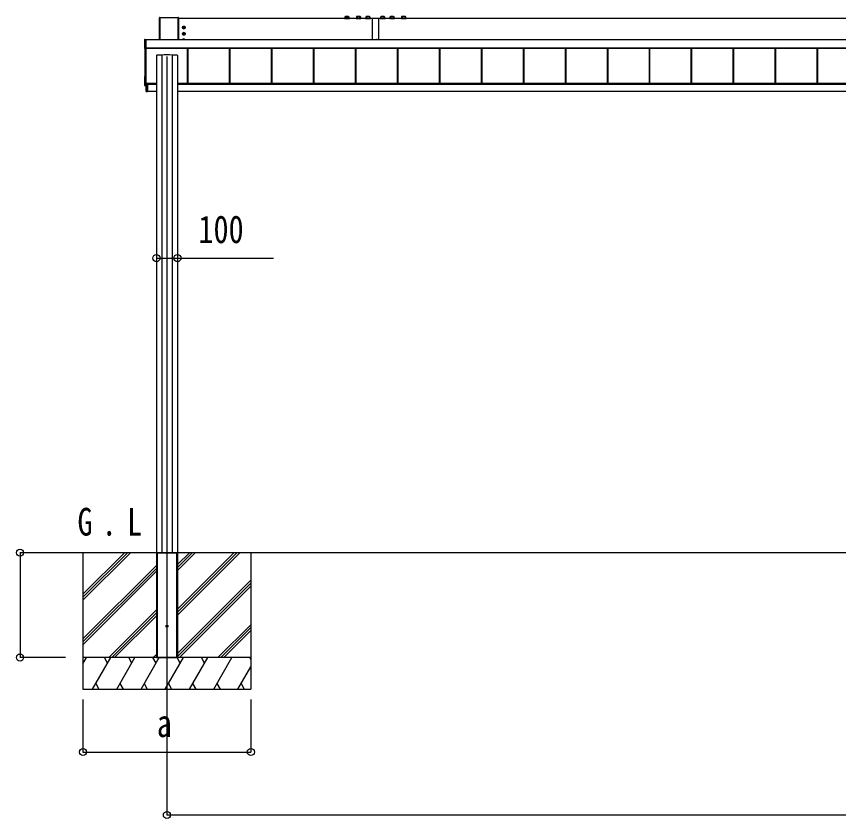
# Model space of a CAD drawing. Units: millimetres, scale not verified. Extents: x -16820 to 16820, y -11880 to 11880.
# Drawn here: x -14232 to -10315, y -9247 to -5425 of the extents above; entities that cross this region are included whole.
import ezdxf
from ezdxf.enums import TextEntityAlignment as Align

# ---------------------------------------------------------------- set-up
doc = ezdxf.new("R2010")
doc.units = ezdxf.units.MM
doc.header["$LTSCALE"] = 60
for name, color, linetype in [('0-2_USER1', 3, 'Continuous'), ('0-3_YKK_12', 2, 'Continuous'), ('0-4_YKK_A1', 4, 'Continuous'), ('0-5_YKK_D', 6, 'Continuous')]:
    doc.layers.add(name, color=color, linetype=linetype)
doc.styles.add('ＭＳ ゴシック', font='')
doc.styles.get('ＭＳ ゴシック').set_extended_font_data('MS Gothic')

msp = doc.modelspace()

# ---------------------------------------------------------------- linework, layer by layer
at = {"layer": '0-3_YKK_12'}
msp.add_line((-13514.83, -5615.03), (-13514.83, -8749.28), dxfattribs=at)
at = {"layer": '0-4_YKK_A1'}
for p, q in [((-13549.92, -5535.59), (-13549.92, -5430.52)), ((-13549.58, -5430.67), (-13549.92, -5430.52)), ((-13549.58, -5535.59), (-13549.58, -5430.67)), ((-13549.42, -5430.02), (-13460.42, -5430.02)), ((-13549.42, -5430.02), (-13549.08, -5430.17)), ((-13549.08, -5430.17), (-13549.08, -5430.65)), ((-13549.08, -5430.65), (-13549.08, -5535.59)), ((-13460.76, -5430.65), (-13549.08, -5430.65)), ((-13460.76, -5430.17), (-13460.42, -5430.02)), ((-13460.76, -5535.59), (-13460.76, -5430.65)), ((-13459.92, -5430.52), (-13460.26, -5430.67)), ((-13460.26, -5430.67), (-13460.26, -5535.59)), ((-13459.92, -5430.52), (-13459.92, -5535.59)), ((-12537.02, -5434.71), (-13459.92, -5434.71)), ((-12667.49, -5427.78), (-12667.89, -5434.34)), ((-12646.15, -5434.34), (-12646.55, -5427.78)), ((-12612.49, -5427.77), (-12612.89, -5434.33)), ((-12591.15, -5434.33), (-12591.55, -5427.77)), ((-12567.49, -5427.76), (-12567.89, -5434.32)), ((-12546.15, -5434.32), (-12546.55, -5427.76)), ((-12507.02, -5434.21), (-12537.02, -5434.21)), ((-12537.02, -5434.21), (-12537.02, -5535.59)), ((-12507.02, -5434.21), (-12507.02, -5535.59)), ((-6737.02, -5434.71), (-12507.02, -5434.71)), ((-12497.49, -5427.75), (-12497.89, -5434.31)), ((-12476.15, -5434.31), (-12476.55, -5427.75)), ((-12452.49, -5427.74), (-12452.89, -5434.3)), ((-12431.15, -5434.3), (-12431.55, -5427.74)), ((-12397.49, -5427.73), (-12397.89, -5434.29)), ((-12376.15, -5434.29), (-12376.55, -5427.73)), ((-13437.03, -5478.24), (-13437.75, -5478.24)), ((-13432.47, -5476.72), (-13431.75, -5476.72)), ((-13437.03, -5508.22), (-13437.75, -5508.22)), ((-13432.47, -5506.7), (-13431.75, -5506.7)), ((-13621.25, -5535.07), (-13621.25, -5576.12)), ((-13620.78, -5534.57), (-13613.25, -5534.09)), ((-13620.78, -5535.05), (-13613.25, -5534.58)), ((-13620.78, -5576.11), (-13620.78, -5535.05)), ((-13613.25, -5534.58), (-13613.25, -5534.09)), ((-9620.92, -5535.59), (-13613.25, -5535.59)), ((-13621.25, -5576.12), (-13621.25, -5576.38)), ((-13613.25, -5576.55), (-13620.78, -5576.11)), ((-13620.78, -5576.62), (-13613.25, -5577.07)), ((-13620.78, -5576.88), (-13620.78, -5576.62)), ((-13620.78, -5576.88), (-13615.07, -5577.23)), ((-13619.92, -5576.93), (-13619.92, -5751.62)), ((-13615.07, -5577.18), (-13615.07, -5577.23)), ((-13614.92, -5577.2), (-13614.92, -5751.62)), ((-13613.25, -5577.27), (-13614.47, -5577.2)), ((-13613.25, -5577.27), (-13614.47, -5577.2)), ((-13614.47, -5577.2), (-13614.47, -5577.2)), ((-9620.92, -5575.4), (-13613.25, -5575.4)), ((-13613.25, -5575.7), (-9620.92, -5575.7)), ((-9620.92, -5575.7), (-13613.25, -5575.7)), ((-13613.25, -5577.27), (-13613.25, -5577.07)), ((-13416.42, -5743.65), (-13416.42, -5575.7)), ((-13413.42, -5743.65), (-13413.42, -5575.7)), ((-13216.42, -5743.65), (-13216.42, -5575.7)), ((-13213.82, -5743.65), (-13213.82, -5575.7)), ((-13213.42, -5743.65), (-13213.42, -5575.7)), ((-13016.42, -5743.65), (-13016.42, -5575.7)), ((-13013.82, -5743.65), (-13013.82, -5575.7)), ((-13013.42, -5743.65), (-13013.42, -5575.7)), ((-12816.42, -5743.65), (-12816.42, -5575.7)), ((-12813.82, -5743.65), (-12813.82, -5575.7)), ((-12813.42, -5743.65), (-12813.42, -5575.7)), ((-12616.42, -5743.65), (-12616.42, -5575.7)), ((-12613.82, -5743.65), (-12613.82, -5575.7)), ((-12613.42, -5743.65), (-12613.42, -5575.7)), ((-12416.42, -5743.65), (-12416.42, -5575.7)), ((-12413.82, -5743.65), (-12413.82, -5575.7)), ((-12413.42, -5743.65), (-12413.42, -5575.7)), ((-12216.42, -5743.65), (-12216.42, -5575.7)), ((-12213.82, -5743.65), (-12213.82, -5575.7)), ((-12213.42, -5743.65), (-12213.42, -5575.7)), ((-12016.42, -5743.65), (-12016.42, -5575.7)), ((-12013.82, -5743.65), (-12013.82, -5575.7)), ((-12013.42, -5743.65), (-12013.42, -5575.7)), ((-11816.42, -5743.65), (-11816.42, -5575.7)), ((-11813.82, -5743.65), (-11813.82, -5575.7)), ((-11813.42, -5743.65), (-11813.42, -5575.7)), ((-11616.42, -5743.65), (-11616.42, -5575.7)), ((-11613.82, -5743.65), (-11613.82, -5575.7)), ((-11613.42, -5743.65), (-11613.42, -5575.7)), ((-11416.42, -5743.65), (-11416.42, -5575.7)), ((-11413.82, -5743.65), (-11413.82, -5575.7)), ((-11413.42, -5743.65), (-11413.42, -5575.7)), ((-11216.42, -5743.65), (-11216.42, -5575.7)), ((-11213.82, -5743.65), (-11213.82, -5575.7)), ((-11213.42, -5743.65), (-11213.42, -5575.7)), ((-11016.42, -5743.65), (-11016.42, -5575.7)), ((-11013.82, -5743.65), (-11013.82, -5575.7)), ((-11013.42, -5743.65), (-11013.42, -5575.7)), ((-10816.42, -5743.65), (-10816.42, -5575.7)), ((-10813.82, -5743.65), (-10813.82, -5575.7)), ((-10813.42, -5743.65), (-10813.42, -5575.7)), ((-10616.42, -5743.65), (-10616.42, -5575.7)), ((-10613.82, -5743.65), (-10613.82, -5575.7)), ((-10613.42, -5743.65), (-10613.42, -5575.7)), ((-10416.42, -5743.65), (-10416.42, -5575.7)), ((-10413.82, -5743.65), (-10413.82, -5575.7)), ((-10413.42, -5743.65), (-10413.42, -5575.7)), ((-13564.83, -5610.18), (-13564.83, -7980)), ((-13539.65, -5608.44), (-13539.65, -7980)), ((-13490.02, -5608.44), (-13490.02, -7980)), ((-13464.83, -5610.18), (-13464.83, -7980)), ((-13621.42, -5711.56), (-13621.42, -5752.62)), ((-13620.95, -5711.06), (-13619.92, -5711)), ((-13620.42, -5712.03), (-13619.92, -5712)), ((-13619.92, -5712.06), (-13620.42, -5712.09)), ((-13621.42, -5752.87), (-13621.42, -5752.62)), ((-13620.95, -5753.12), (-13615.24, -5753.47)), ((-13620.95, -5753.12), (-13620.95, -5753.37)), ((-13620.95, -5753.37), (-13614.42, -5753.78)), ((-13620.95, -5753.37), (-13620.95, -5753.37)), ((-13620.95, -5753.37), (-13614.42, -5753.78)), ((-13615.42, -5752.12), (-13619.42, -5752.12)), ((-13615.24, -5753.51), (-13615.24, -5753.47)), ((-13564.92, -5743.65), (-13614.92, -5743.65)), ((-13614.92, -5752.49), (-13614.92, -5751.62)), ((-13614.92, -5753.17), (-13614.92, -5753.21)), ((-13614.42, -5753.58), (-13614.64, -5753.57)), ((-13614.42, -5745.14), (-13614.62, -5745.14)), ((-13614.62, -5752.56), (-13614.42, -5752.57)), ((-13614.42, -5745.15), (-13614.42, -5743.65)), ((-13614.42, -5748.74), (-13614.42, -5745.15)), ((-13614.14, -5745.15), (-13614.42, -5745.15)), ((-13614.42, -5781.82), (-13614.42, -5748.74)), ((-13614.14, -5748.74), (-13614.42, -5748.74)), ((-13614.14, -5743.65), (-13614.14, -5745.15)), ((-13614.14, -5748.74), (-13614.14, -5781.82)), ((-13614.12, -5748.44), (-13614.12, -5745.45)), ((-13614.12, -5748.44), (-13614.12, -5748.44)), ((-13607.92, -5748.72), (-13614.12, -5748.74)), ((-13614.11, -5748.44), (-13614.11, -5748.44)), ((-13613.92, -5748.24), (-13613.92, -5745.65)), ((-13613.64, -5745.65), (-13613.92, -5745.65)), ((-13613.92, -5748.25), (-13613.92, -5748.24)), ((-13613.64, -5748.24), (-13613.92, -5748.24)), ((-13613.64, -5745.65), (-13613.64, -5748.24)), ((-13613.64, -5748.24), (-13607.92, -5748.22)), ((-13612.92, -5743.94), (-13612.92, -5743.65)), ((-13612.92, -5743.94), (-13607.92, -5743.93)), ((-13611.92, -5743.65), (-13611.92, -5743.94)), ((-13611.92, -5743.94), (-13611.92, -5743.94)), ((-13611.92, -5743.94), (-13611.16, -5743.94)), ((-13607.92, -5748.22), (-13607.92, -5743.93)), ((-13607.92, -5748.22), (-13607.92, -5748.42)), ((-13564.92, -5748.52), (-13607.92, -5748.52)), ((-13607.92, -5748.72), (-13607.92, -5782.2)), ((-9617.42, -5743.65), (-13464.92, -5743.65)), ((-9620.92, -5748.52), (-13464.92, -5748.52)), ((-13614.42, -5781.82), (-13614.14, -5781.82)), ((-13614.14, -5781.82), (-13607.92, -5782.2)), ((-13607.92, -5780), (-13564.92, -5780)), ((-13464.92, -5780), (-9620.92, -5780)), ((-5054.18, -7980), (-14161.89, -7980)), ((-13914.83, -7980), (-13914.83, -8630)), ((-13914.83, -8206.63), (-13688.2, -7980)), ((-13914.83, -8178.35), (-13716.49, -7980)), ((-13914.83, -8192.49), (-13702.4, -7980.06)), ((-13564.83, -7976), (-13564.83, -8480)), ((-13564.83, -7980), (-13564.53, -7980)), ((-13564.83, -7980), (-13564.83, -8480)), ((-13564.53, -7980), (-13465.13, -7980)), ((-13562.33, -7980), (-13562.33, -8480)), ((-13560.83, -7980), (-13560.83, -8480)), ((-13468.83, -7980), (-13468.83, -8480)), ((-13467.33, -7980), (-13467.33, -8480)), ((-13464.83, -7976), (-13464.83, -8480)), ((-13464.83, -7980), (-13464.83, -8480)), ((-13464.83, -8065), (-13379.84, -7980)), ((-13464.83, -8050.86), (-13393.98, -7980)), ((-13464.83, -8036.71), (-13408.12, -7980)), ((-13464.83, -8277.13), (-13167.74, -7980.04)), ((-13464.83, -8262.99), (-13181.88, -7980.04)), ((-13464.83, -8248.85), (-13196.03, -7980.04)), ((-13114.83, -7980), (-13114.83, -8630)), ((-13914.83, -8390.48), (-13564.83, -8040.48)), ((-13914.83, -8404.62), (-13564.83, -8054.62)), ((-13914.83, -8418.76), (-13564.83, -8068.76)), ((-13464.83, -8460.98), (-13114.83, -8110.98)), ((-13464.83, -8475.12), (-13114.83, -8125.12)), ((-13455.57, -8480), (-13114.83, -8139.26)), ((-13792.23, -8480), (-13564.83, -8252.61)), ((-13778.08, -8480), (-13564.83, -8266.75)), ((-13763.94, -8480), (-13564.83, -8280.9)), ((-13271.73, -8480), (-13114.83, -8323.11)), ((-13257.58, -8480), (-13114.83, -8337.25)), ((-13243.44, -8480), (-13114.83, -8351.39)), ((-13114.83, -8480), (-13914.83, -8480)), ((-13914.83, -8508.94), (-13898.13, -8480)), ((-13114.83, -8480), (-13914.83, -8480)), ((-13869.26, -8630), (-13782.66, -8480)), ((-13797.66, -8505.98), (-13812.66, -8480)), ((-13753.79, -8630), (-13667.19, -8480)), ((-13682.19, -8505.98), (-13697.19, -8480)), ((-13638.32, -8630), (-13551.71, -8480)), ((-13566.72, -8505.98), (-13581.72, -8480)), ((-13580.09, -8480), (-13564.83, -8464.74)), ((-13564.83, -8480), (-13464.83, -8480)), ((-13522.85, -8630), (-13436.25, -8480)), ((-13451.25, -8505.98), (-13466.25, -8480)), ((-13407.38, -8630), (-13320.77, -8480)), ((-13335.78, -8505.98), (-13350.78, -8480)), ((-13291.91, -8630), (-13205.3, -8480)), ((-13114.83, -8488.66), (-13119.84, -8480)), ((-13913.13, -8505.98), (-13914.83, -8503.02)), ((-13176.44, -8630), (-13114.83, -8523.3)), ((-13854.26, -8604.02), (-13839.26, -8630)), ((-13738.79, -8604.02), (-13723.79, -8630)), ((-13623.32, -8604.02), (-13608.32, -8630)), ((-13507.85, -8604.02), (-13492.85, -8630)), ((-13392.38, -8604.02), (-13377.38, -8630)), ((-13276.91, -8604.02), (-13261.91, -8630)), ((-13161.44, -8604.02), (-13146.44, -8630)), ((-13914.83, -8630), (-13114.83, -8630))]:
    msp.add_line(p, q, dxfattribs=at)
for points in [[(-13549.08, -5430.17), (-13460.76, -5430.17), (-13460.76, -5430.65)], [(-12668.78, -5434.6), (-12668.89, -5434.77), (-12668.91, -5434.92)], [(-12668.43, -5434.45), (-12668.38, -5434.42), (-12668.02, -5434.35), (-12667.3, -5434.29), (-12666.25, -5434.23), (-12664.9, -5434.17), (-12663.31, -5434.13), (-12661.5, -5434.09), (-12659.56, -5434.07), (-12657.53, -5434.06), (-12655.49, -5434.06), (-12653.5, -5434.08), (-12651.62, -5434.11), (-12649.91, -5434.15), (-12648.43, -5434.19), (-12647.23, -5434.25), (-12646.34, -5434.32), (-12645.8, -5434.39), (-12645.63, -5434.43)], [(-12613.78, -5434.59), (-12613.89, -5434.76), (-12613.91, -5434.91)], [(-12613.43, -5434.44), (-12613.38, -5434.41), (-12613.02, -5434.34), (-12612.3, -5434.28), (-12611.25, -5434.22), (-12609.9, -5434.16), (-12608.31, -5434.12), (-12606.5, -5434.08), (-12604.56, -5434.06), (-12602.53, -5434.05), (-12600.49, -5434.05), (-12598.5, -5434.07), (-12596.62, -5434.1), (-12594.91, -5434.14), (-12593.43, -5434.19), (-12592.23, -5434.24), (-12591.34, -5434.31), (-12590.8, -5434.38), (-12590.63, -5434.42)], [(-12568.78, -5434.59), (-12568.89, -5434.75), (-12568.91, -5434.91)], [(-12568.43, -5434.44), (-12568.38, -5434.41), (-12568.02, -5434.34), (-12567.3, -5434.27), (-12566.25, -5434.21), (-12564.9, -5434.15), (-12563.31, -5434.11), (-12561.5, -5434.08), (-12559.56, -5434.05), (-12557.53, -5434.04), (-12555.49, -5434.05), (-12553.5, -5434.06), (-12551.62, -5434.09), (-12549.91, -5434.13), (-12548.43, -5434.18), (-12547.23, -5434.23), (-12546.34, -5434.3), (-12545.8, -5434.37), (-12545.63, -5434.42)], [(-12498.63, -5434.47), (-12498.69, -5434.49), (-12498.81, -5434.61)], [(-12498.4, -5434.4), (-12498.24, -5434.36), (-12497.7, -5434.29), (-12496.81, -5434.23), (-12495.61, -5434.17), (-12494.13, -5434.12), (-12492.43, -5434.08), (-12490.55, -5434.05), (-12488.55, -5434.03), (-12486.51, -5434.03), (-12484.48, -5434.04), (-12482.54, -5434.06), (-12480.74, -5434.1), (-12479.14, -5434.14), (-12477.79, -5434.19), (-12476.74, -5434.25), (-12476.02, -5434.32), (-12475.66, -5434.39), (-12475.65, -5434.4)], [(-12453.63, -5434.46), (-12453.69, -5434.49), (-12453.81, -5434.6)], [(-12453.4, -5434.4), (-12453.24, -5434.35), (-12452.7, -5434.28), (-12451.81, -5434.22), (-12450.61, -5434.16), (-12449.13, -5434.11), (-12447.43, -5434.07), (-12445.55, -5434.04), (-12443.55, -5434.03), (-12441.51, -5434.02), (-12439.48, -5434.03), (-12437.54, -5434.05), (-12435.74, -5434.09), (-12434.14, -5434.13), (-12432.79, -5434.19), (-12431.74, -5434.25), (-12431.02, -5434.31), (-12430.66, -5434.38), (-12430.65, -5434.39)], [(-12398.63, -5434.45), (-12398.69, -5434.48), (-12398.81, -5434.59)], [(-12398.4, -5434.39), (-12398.24, -5434.34), (-12397.7, -5434.27), (-12396.81, -5434.21), (-12395.61, -5434.15), (-12394.13, -5434.1), (-12392.43, -5434.06), (-12390.55, -5434.03), (-12388.55, -5434.02), (-12386.51, -5434.01), (-12384.48, -5434.02), (-12382.54, -5434.04), (-12380.74, -5434.08), (-12379.14, -5434.12), (-12377.79, -5434.18), (-12376.74, -5434.24), (-12376.02, -5434.3), (-12375.66, -5434.37), (-12375.65, -5434.38)], [(-13437.75, -5478.24), (-13437.75, -5476.72), (-13437.03, -5476.72)], [(-13435.51, -5475.2), (-13435.51, -5474.48), (-13433.99, -5474.48), (-13433.99, -5475.2)], [(-13433.99, -5479.76), (-13433.99, -5480.48), (-13435.51, -5480.48), (-13435.51, -5479.76)], [(-13431.75, -5476.72), (-13431.75, -5478.24), (-13432.47, -5478.24)], [(-13437.75, -5508.22), (-13437.75, -5506.7), (-13437.03, -5506.7)], [(-13435.51, -5505.18), (-13435.51, -5504.46), (-13433.99, -5504.46), (-13433.99, -5505.18)], [(-13433.99, -5509.74), (-13433.99, -5510.46), (-13435.51, -5510.46), (-13435.51, -5509.74)], [(-13431.75, -5506.7), (-13431.75, -5508.22), (-13432.47, -5508.22)], [(-13613.25, -5577.07), (-13613.25, -5576.55), (-13613.25, -5534.58)], [(-13439.75, -5535.59), (-13439.75, -5534.7), (-13434.75, -5531.81)], [(-13435.51, -5535.31), (-13435.51, -5534.59), (-13433.99, -5534.59), (-13433.99, -5535.31)], [(-13434.75, -5531.81), (-13429.75, -5534.7), (-13429.75, -5535.59)], [(-13620.42, -5712.03), (-13620.42, -5752.15), (-13614.92, -5752.49), (-13614.92, -5753.17)], [(-13614.62, -5752.56), (-13614.62, -5753.26), (-13614.42, -5753.27)], [(-13614.11, -5748.44), (-13614.12, -5748.44), (-13614.12, -5748.44)], [(-13614.1, -5748.44), (-13607.92, -5748.42), (-13607.92, -5748.72)], [(-13607.92, -5782.2), (-13607.92, -5782.5), (-13614.14, -5782.12)], [(-13564.53, -7980), (-13465.13, -7980), (-13464.83, -7980)]]:
    msp.add_lwpolyline(points, dxfattribs=at)
for points in [[(-13434.75, -5471.71), (-13429.75, -5474.6), (-13429.75, -5480.37), (-13434.75, -5483.26), (-13439.75, -5480.37), (-13439.75, -5474.6)], [(-13434.75, -5501.69), (-13429.75, -5504.58), (-13429.75, -5510.35), (-13434.75, -5513.24), (-13439.75, -5510.35), (-13439.75, -5504.58)]]:
    msp.add_lwpolyline(points, close=True, dxfattribs=at)
for centre, radius in [((-13434.75, -5477.48), 6.25), ((-13434.75, -5477.48), 5), ((-13434.75, -5507.46), 6.25), ((-13434.75, -5507.46), 5), ((-13514.83, -8330), 5)]:
    msp.add_circle(centre, radius, dxfattribs=at)
for centre, radius, start, end in [((-13549.08, -5430.67), 0.5, 90.15046, 179.81463), ((-13549.2, -5434.77), 4.12, 88.40447, 95.35624), ((-13460.76, -5430.67), 0.5, 0.18537, 89.84954), ((-13460.64, -5434.77), 4.12, 84.64376, 91.59553), ((-12657.01, -5544.97), 117.66, 84.90158, 95.11399), ((-12656.98, -5660.01), 225.52, 87.35048, 92.66936), ((-12664.29, -5428.06), 3.19, 87.13132, 174.52543), ((-12657.13, -5551.66), 126.97, 86.70011, 93.04891), ((-12649.69, -5428.05), 3.15, 1.62446, 87.11785), ((-12645.55, -5434.87), 0.411, 20.47829, 64.60156), ((-12602.01, -5544.96), 117.66, 84.90158, 95.11399), ((-12601.98, -5660), 225.52, 87.35048, 92.66936), ((-12609.29, -5428.05), 3.19, 87.13132, 174.52543), ((-12602.13, -5551.65), 126.97, 86.70011, 93.04891), ((-12594.69, -5428.04), 3.15, 1.62446, 87.11785), ((-12590.55, -5434.87), 0.411, 20.47829, 64.60156), ((-12557.01, -5544.95), 117.66, 84.90158, 95.11399), ((-12556.98, -5659.99), 225.52, 87.35048, 92.66936), ((-12564.29, -5428.04), 3.19, 87.13132, 174.52543), ((-12557.13, -5551.64), 126.97, 86.70011, 93.04891), ((-12549.69, -5428.03), 3.15, 1.62446, 87.11785), ((-12545.55, -5434.86), 0.411, 20.47829, 64.60156), ((-12494.33, -5428.03), 3.17, 88.97586, 178.25115), ((-12487, -5544.95), 117.67, 84.90628, 95.11784), ((-12486.98, -5659.98), 225.52, 87.35048, 92.66936), ((-12487.03, -5553.32), 128.66, 86.8506, 93.10193), ((-12479.68, -5427.99), 3.12, 4.87454, 87.70975), ((-12475.58, -5434.85), 0.432, 23.70801, 71.33999), ((-12449.33, -5428.02), 3.17, 88.97586, 178.25115), ((-12442, -5544.94), 117.67, 84.90628, 95.11784), ((-12441.98, -5659.97), 225.52, 87.35048, 92.66936), ((-12442.03, -5553.31), 128.66, 86.8506, 93.10193), ((-12434.68, -5427.98), 3.12, 4.87454, 87.70975), ((-12430.58, -5434.85), 0.432, 23.70801, 71.33999), ((-12394.33, -5428.01), 3.17, 88.97586, 178.25115), ((-12387, -5544.93), 117.67, 84.90628, 95.11784), ((-12386.98, -5659.96), 225.52, 87.35048, 92.66936), ((-12387.03, -5553.3), 128.66, 86.8506, 93.10193), ((-12379.68, -5427.97), 3.12, 4.87454, 87.70975), ((-12375.58, -5434.84), 0.432, 23.70801, 71.33999), ((-13434.75, -5477.48), 5.58, 153.74848, 206.25152), ((-13434.75, -5477.48), 5.58, 93.74848, 146.25152), ((-13434.75, -5477.48), 5.58, 213.74848, 266.25152), ((-13437.03, -5475.2), 1.52, 270, 0), ((-13437.03, -5479.76), 1.52, 0, 90), ((-13434.75, -5477.48), 5.58, 33.74848, 86.25152), ((-13434.75, -5477.48), 5.58, 273.74848, 326.25152), ((-13432.47, -5475.2), 1.52, 180, 270), ((-13432.47, -5479.76), 1.52, 90, 180), ((-13434.75, -5477.48), 5.58, 333.74848, 26.25152), ((-13434.75, -5507.46), 5.58, 153.74848, 206.25152), ((-13434.75, -5507.46), 5.58, 93.74848, 146.25152), ((-13434.75, -5507.46), 5.58, 213.74848, 266.25152), ((-13437.03, -5505.18), 1.52, 270, 0), ((-13437.03, -5509.74), 1.52, 0, 90), ((-13434.75, -5507.46), 5.58, 33.74848, 86.25152), ((-13434.75, -5507.46), 5.58, 273.74848, 326.25152), ((-13432.47, -5505.18), 1.52, 180, 270), ((-13432.47, -5509.74), 1.52, 90, 180), ((-13434.75, -5507.46), 5.58, 333.74848, 26.25152), ((-13620.75, -5535.07), 0.5, 93.6197, 180), ((-13620.89, -5538.35), 3.31, 88.04871, 96.2006), ((-13618.8, -5534.81), 1.99, 173.18988, 187.0582), ((-13434.75, -5537.59), 6.25, 18.6778, 161.3222), ((-13434.75, -5537.59), 5.58, 153.74848, 158.95997), ((-13434.75, -5537.59), 5.58, 93.74848, 146.25152), ((-13434.75, -5537.59), 5, 23.5974, 156.4026), ((-13437.03, -5535.31), 1.52, 349.44385, 0), ((-13434.75, -5537.59), 5.58, 33.74848, 86.25152), ((-13432.47, -5535.31), 1.52, 180, 190.55615), ((-13434.75, -5537.59), 5.58, 21.04003, 26.25152), ((-12515.02, -5537.03), 3, 28.6712, 151.3288), ((-13620.89, -5579.41), 3.31, 88.04871, 96.2006), ((-13620.75, -5576.12), 0.5, 180.01604, 266.51881), ((-13620.75, -5576.38), 0.5, 180.01604, 266.51881), ((-13618.53, -5576.37), 2.26, 173.44064, 186.55936), ((-13615.05, -5576.88), 0.3, 266.50158, 290.253), ((-13615.05, -5576.93), 0.3, 266.50034, 302.29445), ((-13614.96, -5578.83), 1.65, 87.33018, 91.65122), ((-13620.92, -5711.56), 0.5, 93.48119, 179.98396), ((-13620.92, -5752.62), 0.5, 180.01604, 266.51881), ((-13620.92, -5752.87), 0.5, 180, 266.3803), ((-13620.92, -5752.87), 0.5, 180.01604, 266.51881), ((-13619.42, -5751.62), 0.5, 180.01746, 270.01745), ((-13615.42, -5751.62), 0.5, 269.98255, 359.98254), ((-13615.22, -5753.17), 0.3, 266.48405, 359.9811), ((-13615.22, -5753.21), 0.3, 266.48405, 359.9811), ((-13614.62, -5744.84), 0.3, 180.01746, 270.01745), ((-13574.89, -5755.76), 39.81, 176.3927, 176.83925), ((-13614.12, -5745.15), 0.3, 180.01746, 270.01745), ((-13614.12, -5748.74), 0.3, 90.12237, 180), ((-13612.8, -5745.22), 1.35, 177.08798, 189.90325), ((-13612.92, -5748.66), 1.22, 169.53624, 183.72385), ((-13612.91, -5748.61), 1.21, 171.62247, 185.82998), ((-13612.87, -5748.66), 1.25, 169.72631, 183.54265), ((-13614.1, -5748.74), 0.3, 90.22184, 92.22662), ((-13614.1, -5748.58), 0.141, 90.0241, 94.22537), ((-13613.71, -5750.23), 1.98, 88.04873, 96.20074), ((-13614.12, -5781.82), 0.3, 180, 266.5), ((-13612.91, -5781.97), 1.24, 173.06854, 186.93146)]:
    msp.add_arc(centre, radius, start, end, dxfattribs=at)
for centre, major_axis, ratio, start_param, end_param in [((-13549.42, -5430.52), (0.382, -0.325), 0.996231, 2.2770247, 3.8440941), ((-13460.42, -5430.52), (0.382, 0.325), 0.996231, 5.5806839, 7.1477533), ((-13614.47, -5577.22), (-0.6, 0.037), 0.034769, 5.5082377, 6.2853132), ((-13614.47, -5577.22), (-0.6, 0.037), 0.034769, 4.7145169, 5.5082377), ((-13514.83, -5610.18), (50, 0), 0.04, 6.2831853, 9.424778), ((-13614.64, -5753.55), (0.6, -0.037), 0.034769, 3.1437205, 4.7145169), ((-13614.62, -5752.55), (0.3, -0.018), 0.034769, 3.1437205, 4.7145169), ((-13614.62, -5753.25), (0.3, -0.037), 0.034385, 3.1458013, 4.7165976), ((-13614.14, -5745.65), (0.301, 0.4), 0.997782, 5.3593221, 6.9301184), ((-13614.14, -5748.24), (0.301, 0.4), 0.997782, 3.7885257, 3.8252324), ((-13614.12, -5745.65), (0.108, 0.169), 0.994155, 5.2849907, 6.855787), ((-13614.12, -5748.24), (-0.145, 0.15), 0.921201, 2.3686772, 3.9027669), ((-13614.12, -5748.24), (0.482, -0.007), 0.414889, 4.7553012, 6.2893908), ((-13613.62, -5748.24), (0.001, 0.2), 0.09157, 1.5714198, 1.6062613)]:
    msp.add_ellipse(centre, major_axis=major_axis, ratio=ratio, start_param=start_param, end_param=end_param, dxfattribs=at)
at = {"layer": '0-5_YKK_D'}
for p, q in [((-13997.42, -7980), (-14215.92, -7980)), ((-14214.92, -7980), (-14214.92, -8480)), ((-13997.42, -8480), (-14215.92, -8480)), ((-13914.92, -8680), (-13914.92, -8931)), ((-13514.83, -8679.99), (-13514.83, -9231)), ((-13114.92, -8680), (-13114.92, -8931)), ((-13914.92, -8930), (-13114.92, -8930)), ((-13514.83, -9230), (-5714.83, -9230))]:
    msp.add_line(p, q, dxfattribs=at)
msp.add_lwpolyline([(-13564.83, -6576.34), (-13464.83, -6576.32), (-13006.43, -6576.24)], dxfattribs=at)
for centre in [(-13564.83, -6576.34), (-13464.83, -6576.32), (-14214.92, -7980), (-14214.92, -8480), (-13914.92, -8930), (-13114.92, -8930), (-13514.83, -9230)]:
    msp.add_circle(centre, 17, dxfattribs=at)

# ---------------------------------------------------------------- texts
at = {"layer": '0-2_USER1', "style": 'ＭＳ ゴシック', "width": 0.8}
for s, p in [('G', (-13941, -7938)), ('L', (-13704.58, -7938)), ('.', (-13825.8, -7938))]:
    msp.add_text(s, height=132, dxfattribs=at).set_placement(p, align=Align.BOTTOM_LEFT)
at = {"layer": '0-5_YKK_D', "style": 'ＭＳ ゴシック', "width": 0.8}
msp.add_text('100', height=132, rotation=0.01, dxfattribs=at).set_placement((-13364.84, -6544.3), align=Align.BOTTOM_LEFT)
msp.add_text('a', height=132, dxfattribs=at).set_placement((-13562.92, -8898), align=Align.BOTTOM_LEFT)

doc.saveas('drawing.dxf')
